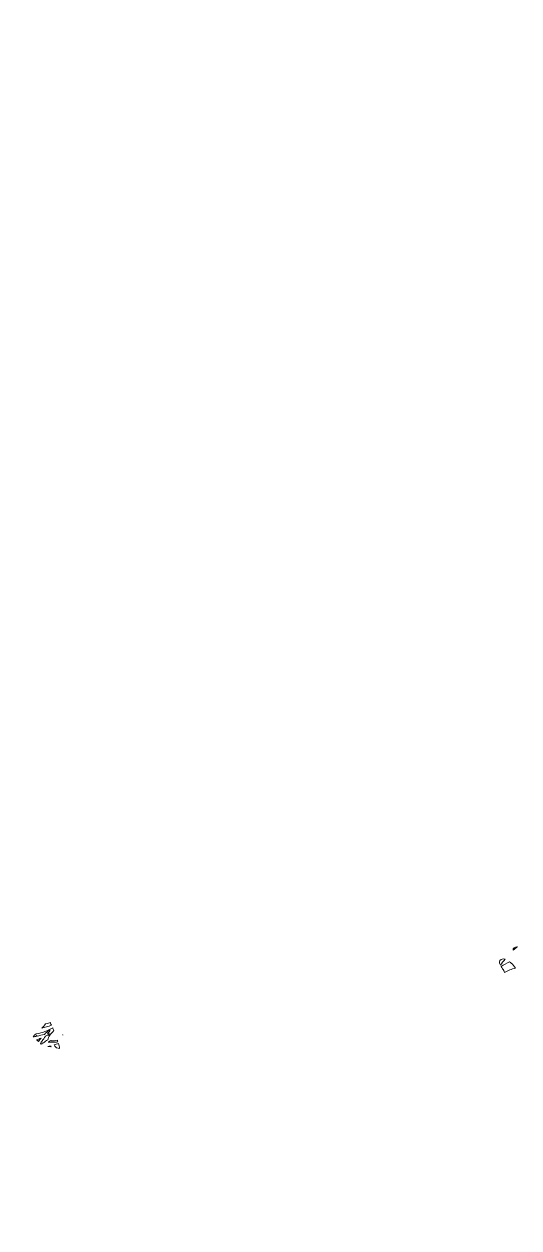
# Model space of a CAD drawing. Extents: x -2 to 9008, y -1000 to 0.
# Drawn here: x 1642.9 to 1745.7, y -750 to -500 of the extents above; entities that cross this region are included whole.
import ezdxf

# ---------------------------------------------------------------- set-up
doc = ezdxf.new("R2010")
doc.units = 0
doc.header["$MEASUREMENT"] = 0
doc.layers.add('Layer 1', color=7, linetype='Continuous')

# ---------------------------------------------------------------- blocks, each defined once
blk = doc.blocks.new('block 7')
at = {"layer": 'Layer 1', "lineweight": 0}
for points, knots in [([(1144.96, 0), (1144.96, 0), (1144.96, -387.67), (1144.96, -387.67), (1144.96, -387.67), (1144.96, -389.9), (1144.96, -389.9), (1144.96, -389.9), (1144.96, -402.58), (1144.96, -402.58), (1144.96, -402.58), (1144.96, -409.55), (1144.96, -409.55), (1144.96, -409.55), (1144.96, -416.56), (1144.96, -416.56), (1144.96, -416.56), (1144.96, -422.52), (1144.96, -422.52), (1144.96, -422.52), (1144.96, -455.49), (1144.96, -455.49), (1144.96, -455.49), (1144.96, -470.32), (1144.96, -470.32), (1144.96, -470.32), (1144.96, -475.2), (1144.96, -475.2), (1144.68, -475.57), (1144.21, -475.88), (1143.44, -475.88), (1142.39, -475.88), (1143.61, -476.45), (1144.96, -476.67), (1144.96, -476.67), (1144.96, -485.16), (1144.96, -485.16), (1144.96, -485.16), (1144.96, -492.24), (1144.96, -492.24), (1144.96, -492.24), (1144.96, -500.31), (1144.96, -500.31), (1144.96, -500.31), (1144.96, -518.7), (1144.96, -518.7), (1144.96, -518.7), (1144.96, -531.82), (1144.96, -531.82), (1144.96, -531.82), (1144.96, -558.91), (1144.96, -558.91), (1144.96, -558.91), (1144.96, -597.92), (1144.96, -597.92), (1144.96, -597.92), (1144.96, -624.27), (1144.96, -624.27), (1144.96, -624.27), (1144.96, -625.85), (1144.96, -625.85), (1144.96, -625.85), (1144.96, -634.75), (1144.96, -634.75), (1144.96, -634.75), (1144.96, -703.41), (1144.96, -703.41), (1144.96, -703.41), (1144.96, -1000), (1144.96, -1000), (1144.96, -1000), (2144.96, -1000), (2144.96, -1000), (2144.96, -1000), (2144.96, -576.68), (2144.96, -576.68), (2144.96, -576.68), (2144.96, 0), (2144.96, 0), (2144.96, 0), (1144.96, 0), (1144.96, 0)], [0, 0, 0, 0, 1, 1, 1, 2, 2, 2, 3, 3, 3, 4, 4, 4, 5, 5, 5, 6, 6, 6, 7, 7, 7, 8, 8, 8, 9, 9, 9, 10, 10, 10, 11, 11, 11, 12, 12, 12, 13, 13, 13, 14, 14, 14, 15, 15, 15, 16, 16, 16, 17, 17, 17, 18, 18, 18, 19, 19, 19, 20, 20, 20, 21, 21, 21, 22, 22, 22, 23, 23, 23, 24, 24, 24, 25, 25, 25, 26, 26, 26, 27, 27, 27, 27]), ([(1744.46, -692.34), (1744.38, -691.88), (1744.82, -691.65), (1745.35, -691.62), (1745.34, -691.63), (1745.33, -691.64), (1745.31, -691.65), (1745.31, -691.65), (1745.3, -691.66), (1745.29, -691.66), (1745, -691.87), (1744.72, -692.09), (1744.46, -692.34)], [0, 0, 0, 0, 1, 1, 1, 2, 2, 2, 3, 3, 3, 4, 4, 4, 4]), ([(1741.84, -695.44), (1741.83, -695.44), (1741.83, -695.45), (1741.83, -695.45), (1741.73, -695.25), (1741.64, -695.06), (1741.61, -694.84), (1741.54, -694.26), (1742.25, -694.04), (1742.78, -694.17), (1742.42, -694.63), (1742.1, -695.07), (1741.84, -695.44)], [0, 0, 0, 0, 1, 1, 1, 2, 2, 2, 3, 3, 3, 4, 4, 4, 4]), ([(1743.74, -694.77), (1743.84, -694.85), (1743.97, -694.9), (1744.06, -695), (1744.4, -695.32), (1744.69, -695.69), (1744.95, -696.03), (1744.16, -696.23), (1743.4, -696.55), (1742.7, -696.95), (1742.57, -696.69), (1742.45, -696.42), (1742.28, -696.18), (1742.17, -696.02), (1742.07, -695.86), (1741.97, -695.7), (1742.52, -695.35), (1743.09, -695.02), (1743.74, -694.77)], [0, 0, 0, 0, 1, 1, 1, 2, 2, 2, 3, 3, 3, 4, 4, 4, 5, 5, 5, 6, 6, 6, 6]), ([(1648.58, -707.9), (1647.92, -708.13), (1647.26, -708.34), (1646.59, -708.53), (1646.87, -708.24), (1647.12, -707.92), (1647.38, -707.61), (1647.4, -707.62), (1647.43, -707.64), (1647.45, -707.63), (1647.8, -707.56), (1648.1, -707.44), (1648.39, -707.32), (1648.38, -707.38), (1648.37, -707.44), (1648.39, -707.48), (1648.46, -707.61), (1648.51, -707.76), (1648.58, -707.9)], [0, 0, 0, 0, 1, 1, 1, 2, 2, 2, 3, 3, 3, 4, 4, 4, 5, 5, 5, 6, 6, 6, 6]), ([(1648.84, -708.48), (1648.92, -708.66), (1649.01, -708.84), (1649.08, -709.03), (1648.48, -709.6), (1647.98, -710.26), (1647.81, -710.96), (1647.5, -711.14), (1647.21, -711.35), (1646.91, -711.54), (1646.84, -711.57), (1646.76, -711.56), (1646.69, -711.61), (1646.65, -711.64), (1646.63, -711.69), (1646.61, -711.74), (1646.55, -711.78), (1646.5, -711.81), (1646.44, -711.85), (1646.4, -711.81), (1646.37, -711.76), (1646.33, -711.72), (1646.43, -711.54), (1646.53, -711.36), (1646.66, -711.18), (1646.89, -710.87), (1647.11, -710.54), (1647.34, -710.21), (1647.54, -710.11), (1647.74, -710.01), (1647.96, -709.94), (1648.18, -709.86), (1648.25, -709.64), (1647.95, -709.67), (1647.88, -709.68), (1647.81, -709.7), (1647.74, -709.71), (1647.9, -709.5), (1648.05, -709.29), (1648.23, -709.1), (1648.3, -709.04), (1648.28, -708.75), (1648.15, -708.85), (1647.78, -709.15), (1647.44, -709.48), (1647.11, -709.83), (1646.61, -709.93), (1646.11, -710.04), (1645.61, -710.17), (1645.62, -710.05), (1645.57, -709.91), (1645.46, -710.06), (1645.42, -710.12), (1645.38, -710.18), (1645.34, -710.24), (1645.28, -710.25), (1645.22, -710.27), (1645.16, -710.28), (1645.08, -710.3), (1644.95, -710.32), (1644.79, -710.34), (1644.85, -710.3), (1644.9, -710.26), (1644.92, -710.22), (1644.95, -710.17), (1644.94, -710.12), (1644.95, -710.07), (1645.1, -709.94), (1645.23, -709.8), (1645.38, -709.68), (1645.44, -709.68), (1645.51, -709.69), (1645.57, -709.68), (1646.64, -709.54), (1647.78, -709.05), (1648.84, -708.48)], [0, 0, 0, 0, 1, 1, 1, 2, 2, 2, 3, 3, 3, 4, 4, 4, 5, 5, 5, 6, 6, 6, 7, 7, 7, 8, 8, 8, 9, 9, 9, 10, 10, 10, 11, 11, 11, 12, 12, 12, 13, 13, 13, 14, 14, 14, 15, 15, 15, 16, 16, 16, 17, 17, 17, 18, 18, 18, 19, 19, 19, 20, 20, 20, 21, 21, 21, 22, 22, 22, 23, 23, 23, 24, 24, 24, 25, 25, 25, 25]), ([(1650.9, -709.89), (1650.91, -709.88), (1650.91, -709.88), (1650.92, -709.88), (1650.93, -709.91), (1650.94, -709.94), (1650.95, -709.98), (1650.93, -709.95), (1650.92, -709.92), (1650.9, -709.89)], [0, 0, 0, 0, 1, 1, 1, 2, 2, 2, 3, 3, 3, 3]), ([(1646.19, -710.87), (1646.07, -711), (1646.01, -711.14), (1645.91, -711.27), (1645.79, -711.15), (1645.63, -711.05), (1645.5, -710.93), (1645.8, -710.82), (1646.11, -710.72), (1646.42, -710.61), (1646.34, -710.7), (1646.26, -710.78), (1646.19, -710.87)], [0, 0, 0, 0, 1, 1, 1, 2, 2, 2, 3, 3, 3, 4, 4, 4, 4]), ([(1648.5, -712.4), (1648.28, -712.37), (1648.07, -712.32), (1647.85, -712.29), (1648.04, -712.28), (1648.23, -712.26), (1648.41, -712.23), (1648.42, -712.23), (1648.43, -712.22), (1648.44, -712.22), (1648.46, -712.28), (1648.48, -712.34), (1648.5, -712.4)], [0, 0, 0, 0, 1, 1, 1, 2, 2, 2, 3, 3, 3, 4, 4, 4, 4]), ([(1648.69, -711.42), (1648.65, -711.4), (1648.6, -711.39), (1648.54, -711.43), (1648.47, -711.42), (1648.39, -711.44), (1648.31, -711.44), (1648.19, -711.42), (1648.06, -711.42), (1647.94, -711.41), (1648.11, -711.3), (1648.29, -711.2), (1648.46, -711.09), (1648.49, -711.14), (1648.52, -711.19), (1648.59, -711.18), (1648.98, -711.14), (1649.4, -711.1), (1649.82, -711.03), (1649.85, -711.15), (1649.89, -711.26), (1649.93, -711.38), (1649.52, -711.43), (1649.11, -711.44), (1648.69, -711.42)], [0, 0, 0, 0, 1, 1, 1, 2, 2, 2, 3, 3, 3, 4, 4, 4, 5, 5, 5, 6, 6, 6, 7, 7, 7, 8, 8, 8, 8]), ([(1650.03, -711.71), (1650.13, -712.05), (1650.2, -712.39), (1650.29, -712.72), (1650.07, -712.68), (1649.86, -712.65), (1649.64, -712.61), (1649.6, -712.56), (1649.55, -712.52), (1649.51, -712.48), (1649.37, -712.34), (1649.27, -712.15), (1649.15, -711.99), (1649.45, -711.9), (1649.75, -711.83), (1650.03, -711.71)], [0, 0, 0, 0, 1, 1, 1, 2, 2, 2, 3, 3, 3, 4, 4, 4, 5, 5, 5, 5])]:
    blk.add_open_spline(points, degree=3, knots=knots, dxfattribs=at)

msp = doc.modelspace()

# ---------------------------------------------------------------- block references
at = {"layer": 'Layer 1'}
msp.add_blockref('block 7', (0, 0), dxfattribs=at)

doc.saveas('drawing.dxf')
